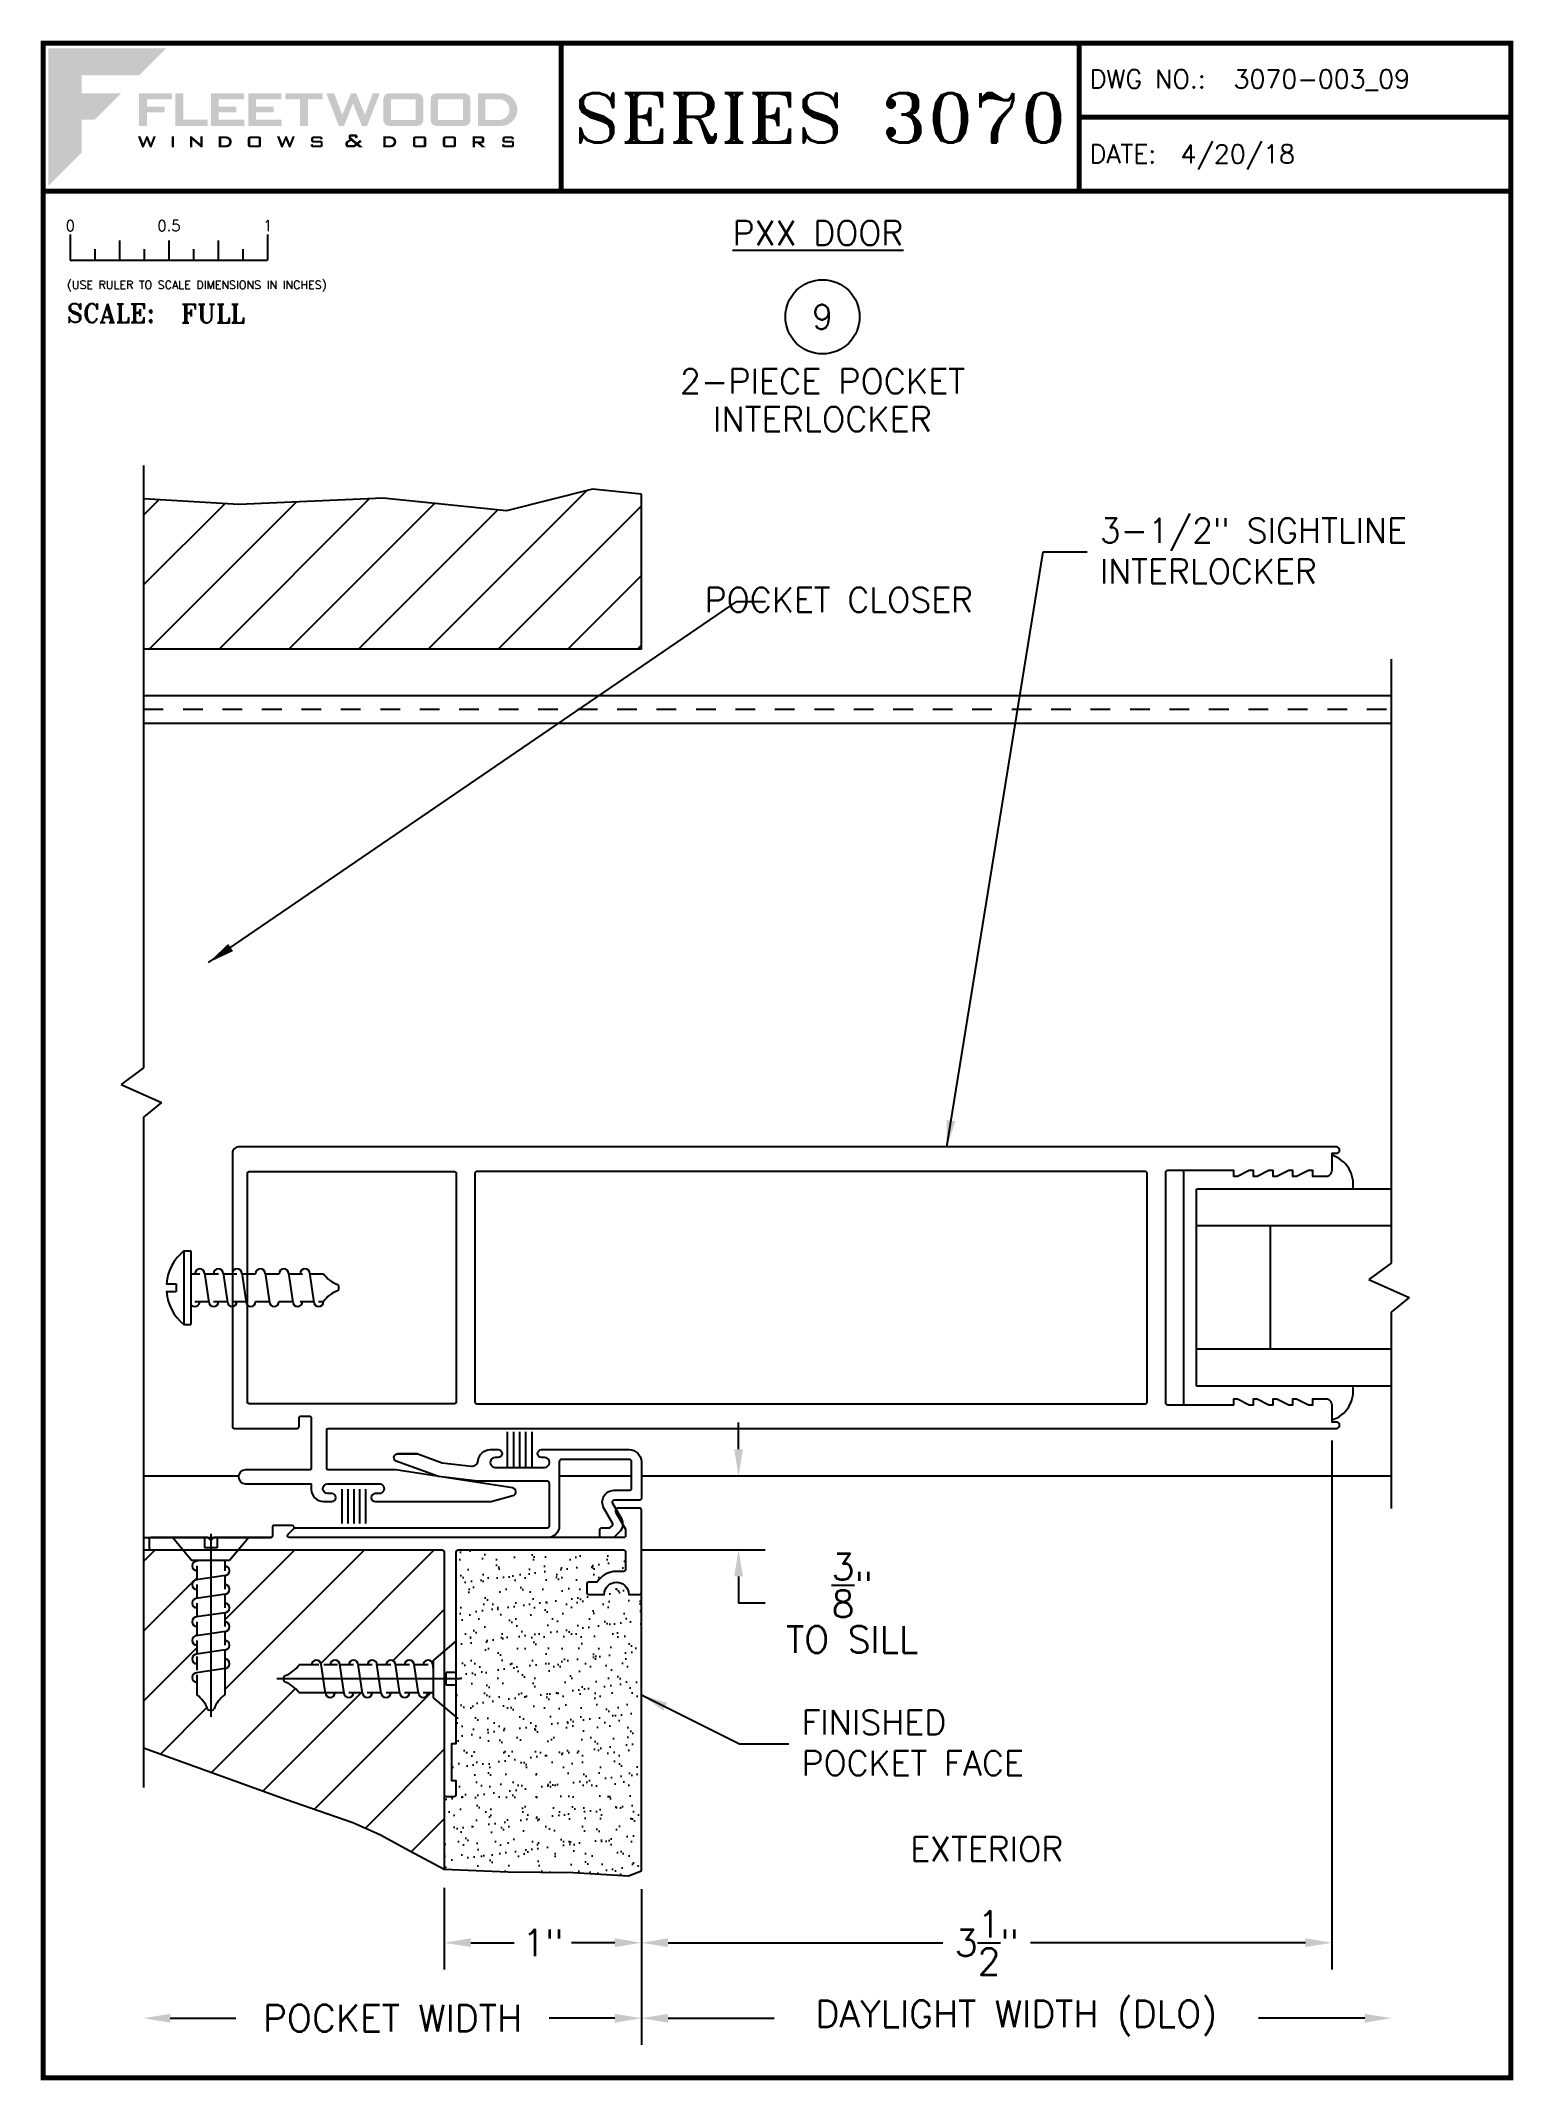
# Paper-space layout 'DETAIL 9' of a CAD drawing. Extents: x 0.3 to 7.8, y 0.1 to 10.4.
# The model-space entities are those that its viewports show. They can reach past a viewport. Long polylines and large blocks are cut down to what shows.
import ezdxf
from ezdxf.enums import TextEntityAlignment as Align

# ---------------------------------------------------------------- set-up
doc = ezdxf.new("R2010")
doc.units = 0
doc.header["$LTSCALE"] = 0.25
doc.header["$MEASUREMENT"] = 0
doc.linetypes.add('HIDDEN', pattern=[0.375, 0.25, -0.125])
doc.layers.get('0').update_dxf_attribs({"linetype": 'CONTINUOUS'})
doc.layers.get('DEFPOINTS').update_dxf_attribs({"color": 1, "linetype": 'CONTINUOUS'})
for name, color, linetype in [('ALUM-RED', 1, 'CONTINUOUS'), ('DIM', 7, 'CONTINUOUS'), ('FRAME', 1, 'CONTINUOUS'), ('GLASS-VINYL', 7, 'CONTINUOUS'), ('MISC', 7, 'CONTINUOUS'), ('SEAL', 7, 'CONTINUOUS'), ('SILL-PAN', 7, 'CONTINUOUS'), ('TEXT', 7, 'CONTINUOUS'), ('VENT', 5, 'CONTINUOUS')]:
    doc.layers.add(name, color=color, linetype=linetype)
doc.layers.add('VP', color=40, linetype='CONTINUOUS', plot=False)
doc.layers.get('VP').off()
doc.styles.add('ROMANS', font='romans')
doc.styles.add('ROMANT', font='romant')
doc.styles.add('SIMPLEX-094', font='simplex.shx', dxfattribs={"height": 0.094})
doc.styles.get("Standard").update_dxf_attribs({"font": 'simplex.shx'})
doc.dimstyles.new('FULL SCALE', dxfattribs={"dimscale": 0.75, "dimtxt": 0.18, "dimasz": 0.18, "dimexe": 0.18, "dimexo": 0.125, "dimgap": 0.09, "dimtad": 0, "dimtih": 1, "dimtoh": 1, "dimdec": 4, "dimzin": 0, "dimdsep": 46, "dimlunit": 4, "dimtxsty": 'Standard', "dimcen": 0.09, "dimadec": 0, "dimazin": 0, "dimtfac": 1, "dimtdec": 4, "dimtofl": 0, "dimtmove": 0, "dimatfit": 3, "dimfxl": 0, "dimtolj": 1, "dimtzin": 0, "dimarcsym": 0})

# ---------------------------------------------------------------- blocks, each defined once
blk = doc.blocks.new('sectball')
blk.add_circle((0, 0), 0.125)
blk.add_attdef('NO', text='', height=0.062).set_placement((0, 0), align=Align.MIDDLE_CENTER)
for tag, p in [('LINE1', (0, -0.2588)), ('LINE2', (0, -0.3864)), ('LINE3', (0, -0.5214))]:
    blk.add_attdef(tag, text='', height=0.078).set_placement(p, align=Align.CENTER)
blk = doc.blocks.new('*D79')
at = {"layer": 'DEFPOINTS', "color": 0}
for p in [(7.146, 3.01), (3.345, 1.174), (7.146, 0.427)]:
    blk.add_point(p, dxfattribs=at)
at = {"layer": 'TEXT', "color": 0, "lineweight": -2}
for p, q in [((3.345, 1.08), (3.345, 0.292)), ((3.48, 0.427), (4.017, 0.427)), ((7.011, 0.427), (6.473, 0.427))]:
    blk.add_line(p, q, dxfattribs=at)
at = {"layer": 'TEXT', "color": 0}
for points in [[(3.48, 0.449), (3.48, 0.404), (3.345, 0.427)], [(7.011, 0.449), (7.011, 0.404), (7.146, 0.427)]]:
    blk.add_solid(points, dxfattribs=at)
at = {"layer": 'TEXT', "color": 0, "insert": (5.245, 0.427), "char_height": 0.135, "attachment_point": 5}
blk.add_mtext('\\A1;DAYLIGHT WIDTH (DLO)', dxfattribs=at)
blk = doc.blocks.new('*D80')
at = {"layer": 'DEFPOINTS', "color": 0}
for p in [(2.345, 1.181), (3.345, 1.174), (3.345, 0.809)]:
    blk.add_point(p, dxfattribs=at)
at = {"layer": 'TEXT', "color": 0, "lineweight": -2}
for p, q in [((2.345, 1.088), (2.345, 0.674)), ((3.345, 1.08), (3.345, 0.674)), ((2.48, 0.809), (2.7, 0.809)), ((3.21, 0.809), (2.99, 0.809))]:
    blk.add_line(p, q, dxfattribs=at)
at = {"layer": 'TEXT', "color": 0}
for points in [[(2.48, 0.832), (2.48, 0.787), (2.345, 0.809)], [(3.21, 0.832), (3.21, 0.787), (3.345, 0.809)]]:
    blk.add_solid(points, dxfattribs=at)
at = {"layer": 'TEXT', "color": 0, "insert": (2.845, 0.809), "char_height": 0.135, "attachment_point": 5}
blk.add_mtext('\\A1;1"', dxfattribs=at)
blk = doc.blocks.new('Fleetwood_Logo_6-10-15')
h = blk.add_hatch(color=154)
h.dxf.hatch_style = 1
h.paths.add_polyline_path([(0.2526, -0.0017), (0.0019, -0.0017), (0.0019, -0.2942), (0.0725, -0.2236), (0.0725, -0.1535), (0.1007, -0.1535), (0.1567, -0.0976), (0.0725, -0.0976), (0.0725, -0.0596), (0.1946, -0.0596)])
h = blk.add_hatch(color=251)
h.dxf.hatch_style = 1
h.paths.add_polyline_path([(0.2487, -0.1256), (0.2112, -0.1256), (0.2112, -0.1102), (0.2647, -0.1102), (0.2647, -0.0976), (0.1946, -0.0976), (0.1946, -0.1667), (0.2112, -0.1667), (0.2112, -0.1377), (0.2487, -0.1377)])
h = blk.add_hatch(color=251)
h.dxf.hatch_style = 1
h.paths.add_polyline_path([(0.2886, -0.0976), (0.272, -0.0976), (0.272, -0.1667), (0.3401, -0.1667), (0.3401, -0.1535), (0.2886, -0.1535)])
h = blk.add_hatch(color=251)
h.dxf.hatch_style = 1
h.paths.add_polyline_path([(0.4175, -0.0976), (0.3474, -0.0976), (0.3474, -0.1667), (0.4185, -0.1667), (0.4185, -0.1534), (0.364, -0.1534), (0.364, -0.1377), (0.4015, -0.1377), (0.4015, -0.1256), (0.364, -0.1256), (0.364, -0.1102), (0.4175, -0.1102)])
h = blk.add_hatch(color=251)
h.dxf.hatch_style = 1
h.paths.add_polyline_path([(0.4965, -0.0976), (0.4264, -0.0976), (0.4264, -0.1667), (0.4975, -0.1667), (0.4975, -0.1534), (0.443, -0.1534), (0.443, -0.1377), (0.4804, -0.1377), (0.4804, -0.1256), (0.443, -0.1256), (0.443, -0.1102), (0.4965, -0.1102)])
h = blk.add_hatch(color=251)
h.dxf.hatch_style = 1
h.paths.add_polyline_path([(0.5842, -0.0976), (0.5054, -0.0976), (0.5054, -0.1102), (0.5365, -0.1102), (0.5365, -0.1667), (0.5531, -0.1667), (0.5531, -0.1102), (0.5842, -0.1102)])
h = blk.add_hatch(color=251)
h.dxf.hatch_style = 1
h.paths.add_polyline_path([(0.6089, -0.0976), (0.5921, -0.0976), (0.6188, -0.1667), (0.63, -0.1667), (0.6489, -0.1192), (0.6679, -0.1667), (0.6789, -0.1667), (0.7056, -0.0976), (0.6908, -0.0976), (0.6742, -0.1433), (0.6558, -0.0976), (0.6446, -0.0976), (0.6261, -0.1433)])
h = blk.add_hatch(color=251)
h.dxf.hatch_style = 1
h.paths.add_polyline_path([(0.7853, -0.0976), (0.726, -0.0976, 0.414214), (0.7133, -0.1102), (0.7133, -0.154, 0.414214), (0.726, -0.1667), (0.7853, -0.1667, 0.414214), (0.798, -0.154), (0.798, -0.1102, 0.414214)])
h.paths.add_polyline_path([(0.7819, -0.1102), (0.7819, -0.154), (0.7294, -0.154), (0.7294, -0.1102)], flags=16)
h = blk.add_hatch(color=251)
h.dxf.hatch_style = 1
h.paths.add_polyline_path([(0.8856, -0.0976), (0.8262, -0.0976, 0.414214), (0.8136, -0.1102), (0.8136, -0.154, 0.414214), (0.8262, -0.1667), (0.8856, -0.1667, 0.414214), (0.8982, -0.154), (0.8982, -0.1102, 0.414214)])
h.paths.add_polyline_path([(0.8822, -0.1102), (0.8822, -0.154), (0.8296, -0.154), (0.8296, -0.1102)], flags=16)
h = blk.add_hatch(color=251)
h.dxf.hatch_style = 1
h.paths.add_polyline_path([(0.9632, -0.0976), (0.914, -0.0976), (0.914, -0.1667), (0.9632, -0.1667, 1)])
h.paths.add_polyline_path([(0.9301, -0.1102), (0.9593, -0.1102, -1), (0.9593, -0.154), (0.9301, -0.154)], flags=16)
h = blk.add_hatch(color=7)
h.dxf.hatch_style = 1
h.paths.add_polyline_path([(0.2301, -0.1891), (0.2251, -0.1891), (0.2196, -0.2043), (0.2134, -0.1891), (0.2097, -0.1891), (0.2035, -0.2043), (0.1978, -0.1891), (0.1922, -0.1891), (0.2011, -0.2121), (0.2048, -0.2121), (0.2112, -0.1963), (0.2175, -0.2121), (0.2212, -0.2121)])
h = blk.add_hatch(color=7)
h.dxf.hatch_style = 1
h.paths.add_polyline_path([(0.2691, -0.1891), (0.2637, -0.1891), (0.2637, -0.2118), (0.2637, -0.2121), (0.2691, -0.2121)])
h = blk.add_hatch(color=7)
h.dxf.hatch_style = 1
h.paths.add_polyline_path([(0.3077, -0.1964), (0.3259, -0.2121), (0.3298, -0.2121), (0.3298, -0.1891), (0.325, -0.1891), (0.325, -0.2047), (0.3067, -0.1891), (0.3029, -0.1891), (0.3029, -0.2121), (0.3077, -0.2121)])
h = blk.add_hatch(color=7)
h.dxf.hatch_style = 1
h.paths.add_polyline_path([(0.3801, -0.1891), (0.3637, -0.1891), (0.3637, -0.2121), (0.3801, -0.2121, 1)])
h.paths.add_polyline_path([(0.3691, -0.2079), (0.3691, -0.1933), (0.3788, -0.1933, -1), (0.3788, -0.2079)], flags=16)
h = blk.add_hatch(color=7)
h.dxf.hatch_style = 1
h.paths.add_polyline_path([(0.4537, -0.2079), (0.4537, -0.1933, 0.414214), (0.4495, -0.1891), (0.4297, -0.1891, 0.414214), (0.4255, -0.1933), (0.4255, -0.2079, 0.414214), (0.4297, -0.2121), (0.4495, -0.2121, 0.414214)])
h.paths.add_polyline_path([(0.4308, -0.2079), (0.4308, -0.1933), (0.4484, -0.1933), (0.4484, -0.2079)], flags=16)
h = blk.add_hatch(color=7)
h.dxf.hatch_style = 1
h.paths.add_polyline_path([(0.5253, -0.1891), (0.5203, -0.1891), (0.5148, -0.2043), (0.5087, -0.1891), (0.5049, -0.1891), (0.4988, -0.2043), (0.493, -0.1891), (0.4874, -0.1891), (0.4963, -0.2121), (0.5001, -0.2121), (0.5064, -0.1963), (0.5127, -0.2121), (0.5164, -0.2121)])
h = blk.add_hatch(color=7)
h.dxf.hatch_style = 1
h.paths.add_polyline_path([(0.5801, -0.1891), (0.5643, -0.1891, 0.414214), (0.56, -0.1933), (0.56, -0.1981, 0.414214), (0.5643, -0.2024), (0.58, -0.2024), (0.58, -0.2078), (0.5637, -0.2078), (0.5637, -0.2052), (0.5591, -0.2062), (0.5591, -0.2078, 0.414214), (0.5634, -0.2121), (0.5805, -0.2121, 0.414214), (0.5848, -0.2078), (0.5848, -0.2024, 0.414214), (0.5805, -0.1982), (0.5648, -0.1982), (0.5648, -0.193), (0.5798, -0.193), (0.5798, -0.1958), (0.5843, -0.1948), (0.5843, -0.1933, 0.414214)])
h = blk.add_hatch(color=7)
h.dxf.hatch_style = 1
h.paths.add_polyline_path([(0.645, -0.1913, -0.222262), (0.6447, -0.1906), (0.6447, -0.1892), (0.6535, -0.1892), (0.6535, -0.193), (0.6587, -0.1918), (0.6587, -0.189, 0.414214), (0.6544, -0.1847), (0.6437, -0.1847, 0.414214), (0.6394, -0.189), (0.6394, -0.1922, 0.222262), (0.6407, -0.1948), (0.6415, -0.1955), (0.6345, -0.1998, 0.260684), (0.6329, -0.2027), (0.6329, -0.2078, 0.414214), (0.6372, -0.2121), (0.6514, -0.2121, 0.17577), (0.6536, -0.2113), (0.657, -0.2085), (0.6614, -0.2121), (0.6699, -0.2121), (0.6613, -0.2049), (0.6676, -0.1997), (0.6637, -0.1964), (0.6574, -0.2017)])
h.paths.add_polyline_path([(0.6532, -0.2052), (0.6509, -0.2072, -0.17577), (0.6502, -0.2074), (0.6382, -0.2074), (0.6382, -0.2033, -0.260684), (0.6387, -0.2025), (0.6451, -0.1985)], flags=16)
h = blk.add_hatch(color=7)
h.dxf.hatch_style = 1
h.paths.add_polyline_path([(0.7294, -0.1891), (0.713, -0.1891), (0.713, -0.2121), (0.7294, -0.2121, 1)])
h.paths.add_polyline_path([(0.7184, -0.2079), (0.7184, -0.1933), (0.7281, -0.1933, -1), (0.7281, -0.2079)], flags=16)
h = blk.add_hatch(color=7)
h.dxf.hatch_style = 1
h.paths.add_polyline_path([(0.8045, -0.2079), (0.8045, -0.1933, 0.414214), (0.8003, -0.1891), (0.7805, -0.1891, 0.414214), (0.7763, -0.1933), (0.7763, -0.2079, 0.414214), (0.7805, -0.2121), (0.8003, -0.2121, 0.414214)])
h.paths.add_polyline_path([(0.7816, -0.2079), (0.7816, -0.1933), (0.7992, -0.1933), (0.7992, -0.2079)], flags=16)
h = blk.add_hatch(color=7)
h.dxf.hatch_style = 1
h.paths.add_polyline_path([(0.8678, -0.2079), (0.8678, -0.1933, 0.414214), (0.8636, -0.1891), (0.8438, -0.1891, 0.414214), (0.8396, -0.1933), (0.8396, -0.2079, 0.414214), (0.8438, -0.2121), (0.8636, -0.2121, 0.414214)])
h.paths.add_polyline_path([(0.8449, -0.2079), (0.8449, -0.1933), (0.8624, -0.1933), (0.8624, -0.2079)], flags=16)
h = blk.add_hatch(color=7)
h.dxf.hatch_style = 1
h.paths.add_polyline_path([(0.9277, -0.1993), (0.9277, -0.1933, 0.414214), (0.9235, -0.1891), (0.9028, -0.1891), (0.9028, -0.2121), (0.9082, -0.2121), (0.9082, -0.2035), (0.9131, -0.2035), (0.9224, -0.2121), (0.9303, -0.2121), (0.9197, -0.2035), (0.9235, -0.2035, 0.414214)])
h.paths.add_polyline_path([(0.9082, -0.1993), (0.9082, -0.1933), (0.9214, -0.1933, -0.414214), (0.9224, -0.1943), (0.9224, -0.1983, -0.414214), (0.9214, -0.1993)], flags=16)
h = blk.add_hatch(color=7)
h.dxf.hatch_style = 1
h.paths.add_polyline_path([(0.9867, -0.1982), (0.971, -0.1982), (0.971, -0.193), (0.9859, -0.193), (0.9859, -0.1958), (0.9905, -0.1948), (0.9905, -0.1933, 0.414214), (0.9863, -0.1891), (0.9705, -0.1891, 0.414214), (0.9662, -0.1933), (0.9662, -0.1981, 0.414214), (0.9705, -0.2024), (0.9862, -0.2024), (0.9862, -0.2078), (0.9699, -0.2078), (0.9699, -0.2052), (0.9653, -0.2062), (0.9653, -0.2078, 0.414214), (0.9696, -0.2121), (0.9867, -0.2121, 0.414214), (0.991, -0.2078), (0.991, -0.2024, 0.414214)])
blk = doc.blocks.new('A-SIZE_P')
at = {"const_width": 0.025}
blk.add_lwpolyline([(0.313, 0.125), (7.751, 0.125), (7.751, 10.437), (0.313, 10.437)], close=True, dxfattribs=at)
for points in [[(2.938, 10.437), (2.938, 9.687)], [(5.563, 10.437), (5.563, 9.687)], [(5.563, 10.062), (7.751, 10.062)], [(0.313, 9.687), (7.751, 9.687)]]:
    blk.add_lwpolyline(points, dxfattribs=at)
at = {"xscale": 2.387023416083395, "yscale": 2.387023416083395, "zscale": 2.387023416083395}
blk.add_blockref('Fleetwood_Logo_6-10-15', (0.334, 10.416), dxfattribs=at)
for s, style, p in [('DWG NO.:', 'SIMPLEX-094', (5.617, 10.209)), ('DATE:', 'SIMPLEX-094', (5.616, 9.829)), ('SCALE:', 'ROMANT', (0.433, 9.022))]:
    blk.add_text(s, height=0.094, dxfattribs=dict(style=style)).set_placement(p)
for tag, p, style in [('DWG_NO', (6.346, 10.209), 'SIMPLEX-094'), ('DATE', (6.077, 9.829), 'SIMPLEX-094'), ('SCALE', (1.011, 9.02), 'ROMANT')]:
    blk.add_attdef(tag, p, '', height=0.094, dxfattribs=dict(style=style))
for tag, height, style, width, p, p2 in [('DWG_NO_F', 0.094, 'SIMPLEX-094', 1.745692, (6.347, 10.209), (7.683, 10.209)), ('PRODUCT', 0.25, 'ROMANT', 1.390728, (3.001, 9.934), (5.5, 9.934))]:
    blk.add_attdef(tag, text='', height=height, dxfattribs=dict(style=style, width=width)).set_placement(p, p2, align=Align.FIT)
blk = doc.blocks.new('Full')
for p, q in [((0.137, -0.219), (0.137, -0.35)), ((0.262, -0.294), (0.262, -0.35)), ((0.387, -0.249), (0.387, -0.35)), ((0.512, -0.294), (0.512, -0.35)), ((0.637, -0.249), (0.637, -0.35)), ((0.762, -0.294), (0.762, -0.35)), ((0.887, -0.249), (0.887, -0.35)), ((1.012, -0.294), (1.012, -0.35)), ((1.137, -0.219), (1.137, -0.35)), ((0.137, -0.35), (1.137, -0.35))]:
    blk.add_line(p, q)
for s, p in [('0', (0.137, -0.219)), ('0.5', (0.637, -0.219)), ('1', (1.137, -0.219))]:
    blk.add_text(s, height=0.055).set_placement(p, align=Align.BOTTOM_CENTER)
at = {"style": 'ROMANS'}
blk.add_text('(USE RULER TO SCALE DIMENSIONS IN INCHES)', height=0.04115, dxfattribs=at).set_placement((0.12, -0.495))
blk = doc.blocks.new('*D116')
at = {"layer": 'DEFPOINTS', "color": 0}
for p in [(3.345, 3.176), (3.255, 2.801), (3.837, 2.801)]:
    blk.add_point(p, dxfattribs=at)
at = {"layer": 'DIM', "color": 0, "lineweight": -2}
for p, q in [((3.837, 3.311), (3.837, 3.446)), ((3.439, 3.176), (3.972, 3.176)), ((3.349, 2.801), (3.972, 2.801)), ((3.837, 2.666), (3.837, 2.531)), ((3.972, 2.531), (3.837, 2.531))]:
    blk.add_line(p, q, dxfattribs=at)
at = {"layer": 'DIM', "color": 0}
for points in [[(3.815, 3.311), (3.86, 3.311), (3.837, 3.176)], [(3.815, 2.666), (3.86, 2.666), (3.837, 2.801)]]:
    blk.add_solid(points, dxfattribs=at)
at = {"layer": 'DIM', "color": 0, "insert": (4.413, 2.531), "char_height": 0.135, "attachment_point": 5}
blk.add_mtext('\\A1;{\\H1.000000x;\\S3/8;}"\\PTO SILL', dxfattribs=at)
blk = doc.blocks.new('*D128')
at = {"layer": 'DEFPOINTS', "color": 0}
for p in [(0.822, 1.597), (3.345, 1.174), (0.822, 0.427)]:
    blk.add_point(p, dxfattribs=at)
at = {"layer": 'TEXT', "color": 0, "lineweight": -2}
for p, q in [((3.345, 1.08), (3.345, 0.292)), ((0.957, 0.427), (1.289, 0.427)), ((3.21, 0.427), (2.877, 0.427))]:
    blk.add_line(p, q, dxfattribs=at)
at = {"layer": 'TEXT', "color": 0}
for points in [[(0.957, 0.449), (0.957, 0.404), (0.822, 0.427)], [(3.21, 0.449), (3.21, 0.404), (3.345, 0.427)]]:
    blk.add_solid(points, dxfattribs=at)
at = {"layer": 'TEXT', "color": 0, "insert": (2.083, 0.427), "char_height": 0.135, "attachment_point": 5}
blk.add_mtext('\\A1;POCKET WIDTH', dxfattribs=at)
blk = doc.blocks.new('*D142')
at = {"color": 0, "lineweight": -2}
for p, q in [((6.845, 3.355), (6.845, 0.674)), ((3.345, 1.08), (3.345, 0.674)), ((3.48, 0.809), (4.873, 0.809)), ((6.71, 0.809), (5.317, 0.809))]:
    blk.add_line(p, q, dxfattribs=at)
at = {"color": 0}
for points in [[(3.48, 0.832), (3.48, 0.787), (3.345, 0.809)], [(6.71, 0.832), (6.71, 0.787), (6.845, 0.809)]]:
    blk.add_solid(points, dxfattribs=at)
at = {"layer": 'DEFPOINTS', "color": 0}
for p in [(6.845, 3.449), (3.345, 1.174), (6.845, 0.809)]:
    blk.add_point(p, dxfattribs=at)
at = {"color": 0, "insert": (5.095, 0.809), "char_height": 0.135, "attachment_point": 5}
blk.add_mtext('\\A1;3{\\H1.000000x;\\S1/2;}"', dxfattribs=at)
blk = doc.blocks.new('A$C72B7364F')
at = {"linetype": 'Continuous'}
for p, q in [((0.0224, 0.0935), (0.0313, 0.0935)), ((0.0224, 0.0935), (0.0224, 0)), ((0.0313, 0.0935), (0.0313, 0)), ((0, 0.0517), (0.0125, 0.0517)), ((0.0125, 0.0517), (0.0125, 0.0418)), ((0.0313, 0.0644), (0.0425, 0.0644)), ((0.0485, 0.0654), (0.0539, 0.028)), ((0.0487, 0.0644), (0.0661, 0.0644)), ((0.0721, 0.0654), (0.0775, 0.028)), ((0.0723, 0.0644), (0.0896, 0.0644)), ((0.0956, 0.0654), (0.1011, 0.028)), ((0.0958, 0.0644), (0.1132, 0.0644)), ((0.1253, 0.0654), (0.1307, 0.028)), ((0.1255, 0.0644), (0.1429, 0.0644)), ((0.155, 0.0654), (0.1604, 0.028)), ((0.1552, 0.0644), (0.1725, 0.0644)), ((0.1817, 0.0654), (0.1871, 0.028)), ((0.1819, 0.0644), (0.1992, 0.0644)), ((0, 0.0418), (0.0125, 0.0418)), ((0.0364, 0.0291), (0.0539, 0.0291)), ((0.06, 0.0291), (0.0774, 0.0291)), ((0.0835, 0.0291), (0.101, 0.0291)), ((0.1132, 0.0291), (0.1306, 0.0291)), ((0.1429, 0.0291), (0.1603, 0.0291)), ((0.1696, 0.0291), (0.187, 0.0291)), ((0.1931, 0.0291), (0.1992, 0.0291)), ((0.2188, 0.0451), (0.2188, 0.0484)), ((0.0224, 0), (0.0313, 0))]:
    blk.add_line(p, q, dxfattribs=at)
for centre, radius, start, end in [((0.0599, 0.0467), 0.0599, 128.718, 175.226), ((0.0425, 0.0644), 0.00611, 0, 180), ((0.0661, 0.0644), 0.00611, 0, 180), ((0.0896, 0.0644), 0.00611, 0, 180), ((0.1193, 0.0644), 0.00611, 0, 180), ((0.149, 0.0644), 0.00611, 0, 180), ((0.1757, 0.0644), 0.00611, 0, 180), ((0.2302, 0.0864), 0.038, 215.4362, 249.2949), ((0.0599, 0.0467), 0.0599, 184.774, 231.282), ((0.0364, 0.0291), 0.00611, 212.4827, 0), ((0.06, 0.0291), 0.00611, 180, 0), ((0.06, 0.0291), 0.00611, 180, 0), ((0.0835, 0.0291), 0.00611, 180, 0), ((0.1071, 0.0291), 0.00611, 180, 0), ((0.1071, 0.0291), 0.00611, 180, 0), ((0.1367, 0.0291), 0.00611, 180, 0), ((0.1367, 0.0291), 0.00611, 180, 0), ((0.1664, 0.0291), 0.00611, 180, 0), ((0.1664, 0.0291), 0.00611, 180, 0), ((0.1931, 0.0291), 0.00611, 180, 0), ((0.2302, 0.0071), 0.038, 110.7051, 144.5638), ((0.2163, 0.0484), 0.00249, 0, 78.2349), ((0.2163, 0.0451), 0.00249, 281.7651, 0)]:
    blk.add_arc(centre, radius, start, end, dxfattribs=at)
blk = doc.blocks.new('A$C02B45EA9')
for p, q in [((0, 0.909), (0.097, 0.793)), ((0.161, 0.909), (0, 0.909)), ((0.161, 0.909), (0.161, 0.857)), ((0.224, 0.857), (0.161, 0.857)), ((0.192, 0.929), (0.192, 0)), ((0.224, 0.909), (0.224, 0.857)), ((0.385, 0.909), (0.224, 0.909)), ((0.385, 0.909), (0.288, 0.793)), ((0.288, 0.793), (0.097, 0.793))]:
    blk.add_line(p, q)
at = {"linetype": 'Continuous'}
for p, q in [((0.142, 0.793), (0.118, 0.79)), ((0.122, 0.793), (0.122, 0.79)), ((0.122, 0.766), (0.122, 0.696)), ((0.263, 0.793), (0.263, 0.741)), ((0.267, 0.717), (0.118, 0.695)), ((0.267, 0.623), (0.118, 0.601)), ((0.122, 0.671), (0.122, 0.601)), ((0.263, 0.716), (0.263, 0.647)), ((0.263, 0.622), (0.263, 0.553)), ((0.267, 0.528), (0.118, 0.507)), ((0.122, 0.577), (0.122, 0.507)), ((0.263, 0.528), (0.263, 0.458)), ((0.267, 0.434), (0.118, 0.412)), ((0.122, 0.483), (0.122, 0.413)), ((0.263, 0.433), (0.263, 0.364)), ((0.267, 0.34), (0.118, 0.318)), ((0.122, 0.388), (0.122, 0.319)), ((0.263, 0.339), (0.263, 0.237)), ((0.267, 0.246), (0.118, 0.224)), ((0.122, 0.307), (0.122, 0.237)), ((0.122, 0.213), (0.122, 0.112)), ((0.263, 0.245), (0.263, 0.112)), ((0.186, 0.034), (0.199, 0.034))]:
    blk.add_line(p, q, dxfattribs=at)
for centre, radius, start, end in [((0.122, 0.766), 0.0244, 90, 270), ((0.122, 0.766), 0.0244, 90, 270), ((0.263, 0.741), 0.0244, 270, 90), ((0.122, 0.671), 0.0244, 90, 270), ((0.122, 0.671), 0.0244, 90, 270), ((0.263, 0.647), 0.0244, 270, 90), ((0.122, 0.577), 0.0244, 90, 270), ((0.263, 0.553), 0.0244, 270, 90), ((0.122, 0.483), 0.0244, 90, 270), ((0.122, 0.483), 0.0244, 90, 270), ((0.263, 0.458), 0.0244, 270, 90), ((0.122, 0.388), 0.0244, 90, 270), ((0.122, 0.294), 0.0244, 90, 270), ((0.263, 0.364), 0.0244, 270, 90), ((0.122, 0.2), 0.0244, 90, 270), ((0.263, 0.27), 0.0244, 270, 90), ((0.034, -0.012), 0.152, 20.7051, 54.5638), ((0.351, -0.012), 0.152, 125.4362, 159.2949), ((0.186, 0.044), 0.00998, 191.7651, 270), ((0.199, 0.044), 0.00998, 270, 348.2349)]:
    blk.add_arc(centre, radius, start, end, dxfattribs=at)
blk = doc.blocks.new('A$C65D31368')
at = {"layer": 'MISC', "extrusion": (0, 0, -1), "xscale": 0.25, "yscale": 0.25, "zscale": -0.25}
blk.add_blockref('A$C02B45EA9', (-0.0962, 0), dxfattribs=at)
blk = doc.blocks.new('3756 2 pc Post Interlocker')
at = {"color": 7}
for p, q in [((-0.678, 0.418), (-0.678, 0.598)), ((-0.647, 0.418), (-0.647, 0.598)), ((-0.616, 0.418), (-0.616, 0.598)), ((-0.585, 0.418), (-0.585, 0.598)), ((-0.554, 0.418), (-0.554, 0.598))]:
    blk.add_line(p, q, dxfattribs=at)
blk.add_lwpolyline([(-1.133, 0.487), (-1.01, 0.442), (-0.862, 0.425, 0.41874), (-0.827, 0.452, -0.384071), (-0.766, 0.508), (-0.726, 0.508, -0.999994), (-0.726, 0.468), (-0.741, 0.468, 1.000003), (-0.741, 0.418), (-0.491, 0.418, 0.999996), (-0.491, 0.468), (-0.506, 0.468, -1), (-0.506, 0.508), (-0.062, 0.508, -0.414214), (0, 0.446), (0, 0.318), (0, 0.262, -0.414214), (-0.01, 0.252), (-0.138, 0.252, 0.577352), (-0.146, 0.237), (-0.103, 0.161, -0.339456), (-0.112, 0.089), (-0.139, 0.062), (-0.2, 0.062, -0.414214), (-0.21, 0.072), (-0.21, 0.102, -0.414214), (-0.2, 0.112), (-0.164, 0.112, 0.198912), (-0.157, 0.115), (-0.147, 0.124, 0.339456), (-0.146, 0.136), (-0.19, 0.212, -0.577352), (-0.138, 0.302), (-0.06, 0.302, 0.414214), (-0.05, 0.312), (-0.05, 0.448, 0.414214), (-0.06, 0.458), (-0.406, 0.458, 0.414214), (-0.416, 0.448), (-0.416, 0.122, -0.414214), (-0.476, 0.062), (-1.784, 0.062, -0.668179), (-1.791, 0.079), (-1.761, 0.109, -0.198912), (-1.754, 0.112), (-0.476, 0.112, 0.414214), (-0.466, 0.122), (-0.466, 0.338, 0.414214), (-0.476, 0.348), (-0.828, 0.348), (-1.028, 0.372), (-1.247, 0.452, -0.701346), (-1.234, 0.487), (-1.133, 0.487), (-1.234, 0.487)], format="xyb")
blk.add_lwpolyline([(-0.08, -0.01), (-0.08, -0.099, -0.414214), (-0.09, -0.109), (-0.126, -0.109, 0.258619), (-0.225, -0.164), (-0.267, -0.164, 0.414214), (-0.277, -0.174), (-0.277, -0.216, 0.414214), (-0.267, -0.226), (-0.188, -0.226, -1), (-0.064, -0.226), (-0.01, -0.226, 0.414214), (0, -0.216), (0, 0.202, 0.414214), (-0.01, 0.212), (-0.116, 0.212, 0.57735), (-0.129, 0.189), (-0.08, 0.105), (-0.08, 0.072, -0.414214), (-0.09, 0.062), (-1.784, 0.062, -0.668179), (-1.791, 0.079), (-1.763, 0.107, 0.668179), (-1.77, 0.124), (-1.86, 0.124, 0.414214), (-1.87, 0.114), (-1.87, 0.072, -0.414214), (-1.88, 0.062), (-2.167, 0.062), (-2.182, 0.047), (-2.197, 0.062), (-2.485, 0.062, 0.414214), (-2.495, 0.052), (-2.495, 0.01, 0.414214), (-2.485, 0), (-1.01, 0, -0.414214), (-1, -0.01), (-1, -1.237, 0.414214), (-0.987, -1.25), (-0.951, -1.25, 0.414214), (-0.938, -1.237), (-0.938, -1.17), (-0.96, -1.17), (-0.96, -0.982), (-0.938, -0.982), (-0.938, -0.01, -0.414214), (-0.928, 0), (-0.09, 0, -0.414214)], format="xyb", close=True)
at = {"color": 7, "extrusion": (0, 0, -1), "xscale": 4, "yscale": 4, "zscale": -4}
blk.add_blockref('A$C65D31368', (1.99, -0.847), dxfattribs=at)
at = {"color": 7, "extrusion": (0, 0, -1), "xscale": 4, "yscale": 4, "zscale": -4, "rotation": 90}
blk.add_blockref('A$C65D31368', (1.847, -0.846), dxfattribs=at)
blk = doc.blocks.new('3705_3.5in_Pocket_Sightline_Interlocker')
for points in [[(-4.721, -0.713), (-4.403, -0.713, 0.414214), (-4.393, -0.703), (-4.393, -0.661, -0.414214), (-4.383, -0.651), (-4.341, -0.651, -0.414214), (-4.331, -0.661), (-4.331, -0.914, -0.414214), (-4.341, -0.924), (-4.665, -0.924, 1), (-4.665, -0.994), (-4.331, -0.994), (-4.331, -1.022, 0.414214), (-4.269, -1.084), (-4.227, -1.084, 1), (-4.227, -1.044), (-4.247, -1.044, -0.999996), (-4.247, -0.994), (-3.987, -0.994, -1.000003), (-3.987, -1.044), (-4.007, -1.044, 0.999994), (-4.007, -1.084), (-3.419, -1.084), (-3.309, -1.054, 0.811415), (-3.311, -1.015), (-3.903, -0.924), (-4.243, -0.924, -0.414214), (-4.253, -0.914), (-4.253, -0.723, -0.414214), (-4.243, -0.713), (0.865, -0.713, 1), (0.865, -0.681), (0.843, -0.681), (0.843, -0.596, 0.414214), (0.812, -0.565), (0.743, -0.565), (0.743, -0.595), (0.723, -0.595), (0.663, -0.565), (0.643, -0.565), (0.643, -0.595), (0.623, -0.595), (0.563, -0.565), (0.543, -0.565), (0.543, -0.595), (0.523, -0.595), (0.463, -0.565), (0.443, -0.565), (0.443, -0.595), (0.423, -0.595), (0.363, -0.565), (0.343, -0.565), (0.343, -0.595), (0.01, -0.595, -0.414214), (0, -0.585), (0, 0.585, -0.414214), (0.01, 0.595), (0.343, 0.595), (0.343, 0.565), (0.363, 0.565), (0.423, 0.595), (0.443, 0.595), (0.443, 0.565), (0.463, 0.565), (0.523, 0.595), (0.543, 0.595), (0.543, 0.565), (0.563, 0.565), (0.623, 0.595), (0.643, 0.595), (0.643, 0.565), (0.663, 0.565), (0.723, 0.595), (0.743, 0.595), (0.743, 0.565), (0.812, 0.565, 0.414214), (0.843, 0.596), (0.843, 0.681), (0.865, 0.681, 1), (0.865, 0.713), (-4.7, 0.713, 0.414214), (-4.731, 0.682), (-4.731, -0.703, 0.414214)], [(-3.606, -0.588), (-4.645, -0.588, -0.414214), (-4.655, -0.578), (-4.655, 0.578, -0.414214), (-4.645, 0.588), (-3.606, 0.588, -0.414214), (-3.596, 0.578), (-3.596, -0.578, -0.414214)], [(-0.104, 0.588), (-3.492, 0.588, 0.414214), (-3.502, 0.578), (-3.502, -0.578, 0.414214), (-3.492, -0.588), (-0.104, -0.588, 0.414214), (-0.094, -0.578), (-0.094, 0.578, 0.414214)]]:
    blk.add_lwpolyline(points, format="xyb", close=True)

msp = doc.modelspace()

# ---------------------------------------------------------------- hatches: boundary and pattern name
at = {"layer": 'DIM'}
h = msp.add_hatch(dxfattribs=at)
h.set_pattern_fill('ANSI31', color=256, scale=2, style=0)
h.paths.add_polyline_path([(6.108, 10.276), (5.626, 10.305), (5.626, 9.544), (8.149, 9.544), (8.149, 10.329), (7.902, 10.354), (7.465, 10.245), (6.841, 10.308)])
h = msp.add_hatch(dxfattribs=at)
h.set_pattern_fill('ANSI31', color=256, scale=2, style=0)
h.paths.add_polyline_path([(7.15, 4.185), (7.096, 4.23), (7.096, 4.254), (7.068, 4.254, -0.94476), (7.019, 4.252), (7.019, 4.254), (6.974, 4.254, -0.94476), (6.925, 4.252), (6.925, 4.254), (6.88, 4.254, -0.94476), (6.831, 4.252), (6.831, 4.254), (6.785, 4.254, -0.94476), (6.737, 4.252), (6.736, 4.254), (6.691, 4.254, -0.94476), (6.642, 4.252), (6.642, 4.254), (6.597, 4.254, -0.94476), (6.548, 4.252), (6.548, 4.254), (6.54, 4.254), (6.415, 4.254, 0.148821), (6.345, 4.309, -0.355272), (6.337, 4.318), (6.337, 4.339, 0.00904), (6.342, 4.341, -0.073357), (6.345, 4.342, 0.148821), (6.415, 4.396), (6.478, 4.396, -0.94476), (6.527, 4.398), (6.527, 4.396), (6.572, 4.396, -0.94476), (6.621, 4.398), (6.622, 4.396), (6.667, 4.396, -0.94476), (6.715, 4.398), (6.716, 4.396), (6.761, 4.396, -0.94476), (6.81, 4.398), (6.81, 4.396), (6.855, 4.396, -0.94476), (6.904, 4.398), (6.904, 4.396), (6.949, 4.396, -0.94476), (6.998, 4.398), (6.999, 4.396), (7.044, 4.396, -0.683579), (7.086, 4.412), (7.15, 4.465), (7.15, 4.968, 0.414214), (7.14, 4.978), (6.107, 4.978), (6.062, 4.924), (6.038, 4.924), (6.038, 4.897, -0.94476), (6.04, 4.848), (6.038, 4.848), (6.038, 4.803, -0.94476), (6.04, 4.754), (6.038, 4.753), (6.038, 4.708, -0.94476), (6.04, 4.66), (6.038, 4.659), (6.038, 4.614, -0.94476), (6.04, 4.565), (6.038, 4.565), (6.038, 4.52, -0.94476), (6.04, 4.471), (6.038, 4.471), (6.038, 4.425, -0.94476), (6.04, 4.377), (6.038, 4.376), (6.038, 4.368), (6.038, 4.243, 0.148821), (5.984, 4.173, -0.355272), (5.974, 4.165), (5.953, 4.165, 0.00904), (5.952, 4.17, -0.073357), (5.951, 4.173, 0.148821), (5.896, 4.243), (5.896, 4.307, -0.94476), (5.894, 4.355), (5.896, 4.356), (5.896, 4.401, -0.94476), (5.894, 4.45), (5.896, 4.45), (5.896, 4.495, -0.94476), (5.894, 4.544), (5.896, 4.544), (5.896, 4.59, -0.94476), (5.894, 4.638), (5.896, 4.639), (5.896, 4.684, -0.94476), (5.894, 4.733), (5.896, 4.733), (5.896, 4.778, -0.94476), (5.894, 4.827), (5.896, 4.827), (5.896, 4.872, -0.683579), (5.88, 4.915), (5.827, 4.978), (5.665, 4.978), (5.626, 4.978), (5.626, 3.974), (6.35, 3.712), (6.687, 3.596), (6.823, 3.536), (6.976, 3.453), (7.15, 3.359)])
at = {"layer": 'MISC'}
h = msp.add_hatch(dxfattribs=at)
h.set_pattern_fill('AR-SAND', color=256, scale=0.06, style=0)
h.set_pattern_definition([(37.5, (-13.75369, -10.06892), (-0.0037796, 0.11560943), [0, -0.0912, 0, -0.102, 0, -0.0975]), (7.5, (-13.75369, -10.06892), (0.1061866, 0.1693288), [0, -0.0492, 0, -0.0822, 0, -0.0315]), (327.5, (-13.82749, -10.06892), (0.1868485, 0.00033954), [0, -0.03, 0, -0.108, 0, -0.141]), (317.5, (-13.82749, -10.06892), (0.1803676, 0.0526605), [0, -0.015, 0, -0.0708, 0, -0.081])])
h.paths.add_polyline_path([(8.149, 4.753), (8.085, 4.753, 1), (7.961, 4.753), (7.872, 4.753), (7.872, 4.815), (7.924, 4.815, -0.258619), (8.023, 4.87), (8.059, 4.87, 0.414214), (8.069, 4.88), (8.069, 4.968, 0.414214), (8.059, 4.978), (7.221, 4.978, 0.414214), (7.211, 4.968), (7.211, 4.517), (7.212, 4.517), (7.212, 4.325), (7.211, 4.325), (7.211, 4.294), (7.212, 4.294), (7.212, 4.133), (7.211, 4.133), (7.211, 3.996), (7.189, 3.996), (7.189, 3.808), (7.211, 3.808), (7.211, 3.728), (7.15, 3.728), (7.15, 3.359), (7.15, 3.359), (7.474, 3.346), (7.804, 3.343), (8.083, 3.326), (8.149, 3.351)])

# ---------------------------------------------------------------- linework, layer by layer
msp.add_line((7.15, 4.968), (7.15, 3.359))
at = {"layer": 'ALUM-RED'}
msp.add_lwpolyline([(6.076, 6.984)], close=True, dxfattribs=at)
at = {"layer": 'GLASS-VINYL'}
for p, q in [((11.95, 9.493), (11.95, 6.432)), ((10.897, 6.902), (10.897, 5.712)), ((10.962, 5.807), (10.962, 6.807)), ((11.95, 6.807), (10.962, 6.807)), ((11.95, 6.62), (10.962, 6.62)), ((11.337, 5.995), (11.337, 6.62)), ((11.95, 6.432), (11.836, 6.348)), ((12.093, 6.358), (12.183, 6.432)), ((11.836, 6.348), (12.04, 6.257)), ((12.297, 6.267), (12.093, 6.358)), ((12.04, 6.257), (11.95, 6.182)), ((11.95, 6.182), (11.95, 5.188)), ((11.95, 5.995), (10.962, 5.995)), ((11.95, 5.807), (10.962, 5.807))]:
    msp.add_line(p, q, dxfattribs=at)
for centre, start, end in [((11.604, 6.832), 350.7597, 72.6458), ((11.604, 5.783), 287.3542, 9.2403)]:
    msp.add_arc(centre, 0.153, start, end, dxfattribs=at)
at = {"layer": 'MISC'}
for p, q in [((5.626, 10.475), (5.626, 7.421)), ((8.149, 9.544), (8.149, 10.329)), ((8.149, 9.544), (5.626, 9.544)), ((5.626, 7.421), (5.512, 7.337)), ((5.275, 7.337), (5.479, 7.245)), ((5.479, 7.245), (5.389, 7.171)), ((5.512, 7.337), (5.716, 7.245)), ((5.716, 7.245), (5.626, 7.171)), ((5.626, 7.171), (5.626, 3.774)), ((5.626, 4.978), (7.14, 4.978)), ((7.221, 4.978), (8.059, 4.978)), ((8.149, 3.351), (8.149, 4.978))]:
    msp.add_line(p, q, dxfattribs=at)
for points in [[(8.149, 10.329), (7.902, 10.354), (7.465, 10.245), (6.841, 10.308), (6.108, 10.276), (5.626, 10.305)], [(5.626, 3.974), (6.35, 3.712), (6.687, 3.596), (6.823, 3.536), (6.976, 3.453), (7.15, 3.359), (7.474, 3.346), (7.804, 3.343), (8.083, 3.326), (8.149, 3.351)]]:
    msp.add_lwpolyline(points, dxfattribs=at)
at = {"layer": 'SEAL'}
for p, q in [((6.631, 5.286), (6.631, 5.112)), ((6.661, 5.286), (6.661, 5.112)), ((6.691, 5.286), (6.691, 5.112)), ((6.721, 5.286), (6.721, 5.112)), ((6.751, 5.286), (6.751, 5.112))]:
    msp.add_line(p, q, dxfattribs=at)
at = {"layer": 'SILL-PAN'}
for p, q in [((5.626, 9.308), (11.95, 9.308)), ((5.626, 9.169), (11.95, 9.169)), ((5.626, 5.353), (6.107, 5.353)), ((7.734, 5.353), (8.1, 5.353)), ((8.15, 5.353), (11.95, 5.353)), ((5.626, 5.041), (6.272, 5.041))]:
    msp.add_line(p, q, dxfattribs=at)
at = {"layer": 'SILL-PAN', "linetype": 'HIDDEN'}
msp.add_line((5.626, 9.239), (11.95, 9.239), dxfattribs=at)

# ---------------------------------------------------------------- block references
at = {"layer": 'FRAME'}
msp.add_blockref('3756 2 pc Post Interlocker', (8.149, 4.978), dxfattribs=at)
at = {"layer": 'MISC', "xscale": 4, "yscale": 4, "zscale": 4}
msp.add_blockref('A$C72B7364F', (5.741, 6.12), dxfattribs=at)
at = {"layer": 'VENT'}
msp.add_blockref('3705_3.5in_Pocket_Sightline_Interlocker', (10.807, 6.307), dxfattribs=at)

psp = doc.layouts.new('DETAIL 9')

# ---------------------------------------------------------------- block references
at = {"layer": 'DIM'}
ref = psp.add_blockref('A-SIZE_P', (0, 0), dxfattribs=at)
ref.add_attrib('DATE', '4/20/18', (6.07741, 9.82884), dxfattribs={"layer": '0', "height": 0.094, "style": 'SIMPLEX-094'})
ref.add_attrib('SCALE', 'FULL', (1.01101, 9.02035), dxfattribs={"layer": '0', "height": 0.094, "style": 'ROMANT'})
ref.add_attrib('PRODUCT', 'SERIES 3070', dxfattribs={"layer": '0', "height": 0.25, "style": 'ROMANT', "width": 0.981308}).set_placement((3.0005, 9.93352), (5.5005, 9.93352), align=Align.FIT)
ref.add_attrib('DWG_NO', '3070-003_09', (6.34634, 10.20879), dxfattribs={"layer": '0', "height": 0.094, "style": 'SIMPLEX-094'})
psp.add_blockref('Full', (0.313, 9.687), dxfattribs=at)
at = {"layer": 'TEXT'}
ref = psp.add_blockref('sectball', (4.26259, 9.05036), dxfattribs=dict(at, xscale=1.504000000000005, yscale=1.504000000000005, zscale=1.504000000000005))
ref.add_attrib('NO', '9', dxfattribs={"layer": '0', "height": 0.125}).set_placement((4.26259, 9.05036), align=Align.MIDDLE_CENTER)
ref.add_attrib('LINE1', '2-PIECE POCKET', dxfattribs={"layer": '0', "height": 0.125}).set_placement((4.26259, 8.66108), align=Align.CENTER)
ref.add_attrib('LINE2', 'INTERLOCKER', dxfattribs={"layer": '0', "height": 0.125}).set_placement((4.26259, 8.46926), align=Align.CENTER)

# ---------------------------------------------------------------- texts
at = {"layer": 'TEXT', "char_height": 0.124, "attachment_point": 5}
for s, insert, width in [('{\\LPXX DOOR}', (4.23991, 9.47538), 1.2194), ('POCKET CLOSER ', (4.34589, 7.61607), 1.3905662)]:
    psp.add_mtext(s, dxfattribs=dict(at, insert=insert, width=width))
at = {"layer": 'TEXT', "char_height": 0.124}
for s, insert, attachment_point in [('3-1/2" SIGHTLINE\\PINTERLOCKER', (5.66819, 7.86395), 4), ('FINISHED\\PPOCKET FACE', (4.1564, 1.82295), 4), ('EXTERIOR', (5.09499, 1.28466), 5)]:
    psp.add_mtext(s, dxfattribs=dict(at, insert=insert, attachment_point=attachment_point))

# ---------------------------------------------------------------- dimensions: what is measured, and where the dimension line sits
dim = psp.add_linear_dim(base=(6.84508, 0.80918), p1=(3.3449, 1.17386), p2=(6.84508, 3.44884), dimstyle='FULL SCALE')
dim.commit()
dim.dimension.update_dxf_attribs({"geometry": '*D142', "text_midpoint": (5.09499, 0.80918)})
at = {"layer": 'DIM'}
dim = psp.add_linear_dim(base=(3.83742, 2.80084), p1=(3.34508, 3.17584), p2=(3.25491, 2.80084), angle=90, text='<>\\PTO SILL', dimstyle='FULL SCALE', override={"dimtmove": 1}, dxfattribs=at)
dim.commit()
dim.dimension.update_dxf_attribs({"geometry": '*D116', "text_midpoint": (4.09139, 2.54795), "dimtype": 160})
at = {"layer": 'TEXT'}
dim = psp.add_linear_dim(base=(7.14571, 0.42657), p1=(3.3449, 1.17386), p2=(7.14571, 3.01013), text='DAYLIGHT WIDTH (DLO)', dimstyle='FULL SCALE', override={"dimse1": 0, "dimse2": 1}, dxfattribs=at)
dim.commit()
dim.dimension.update_dxf_attribs({"geometry": '*D79', "text_midpoint": (5.24531, 0.42657)})
dim = psp.add_linear_dim(base=(0.82174, 0.42657), p1=(3.3449, 1.17386), p2=(0.82174, 1.59679), angle=180, text='POCKET WIDTH', dimstyle='FULL SCALE', override={"dimse1": 0, "dimse2": 1}, dxfattribs=at)
dim.commit()
dim.dimension.update_dxf_attribs({"geometry": '*D128', "text_midpoint": (2.08332, 0.42657)})
dim = psp.add_linear_dim(base=(3.3449, 0.80918), p1=(2.34507, 1.18133), p2=(3.3449, 1.17386), dimstyle='FULL SCALE', dxfattribs=at)
dim.commit()
dim.dimension.update_dxf_attribs({"geometry": '*D80', "text_midpoint": (2.84499, 0.80918), "dimtype": 160})

# ---------------------------------------------------------------- leaders
for points in [[(4.89258, 4.84284), (5.38168, 7.85916), (5.60418, 7.85916)], [(3.3449, 2.0651), (3.84204, 1.81816), (4.09239, 1.81816)]]:
    psp.add_leader(points, dimstyle='FULL SCALE')
psp.add_leader([(1.15108, 5.77739), (3.82804, 7.60672), (3.97362, 7.60672)], dimstyle='FULL SCALE', dxfattribs=at)

# ---------------------------------------------------------------- viewports
at = {"layer": 'VP'}
psp.add_viewport(center=(3.97861, 4.79003), size=(6.59627, 7.468596), view_center_point=(8.78311, 6.96746), view_height=7.468596, dxfattribs=at)

doc.saveas('drawing.dxf')
